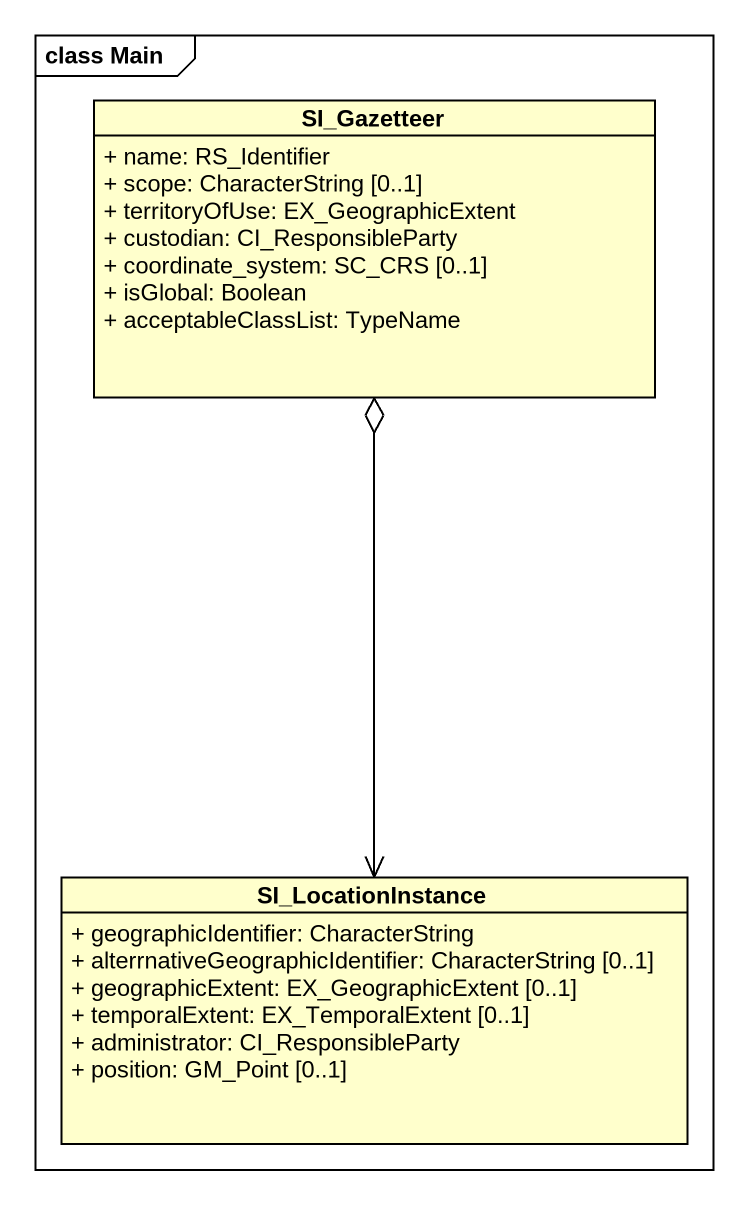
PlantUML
@startuml
mainframe class Main
hide circle
hide empty members
skinparam classAttributeIconSize 0
class SI_Gazetteer {
  + name: RS_Identifier
  + scope: CharacterString [0..1]
  + territoryOfUse: EX_GeographicExtent
  + custodian: CI_ResponsibleParty
  + coordinate_system: SC_CRS [0..1]
  + isGlobal: Boolean
  + acceptableClassList: TypeName
}
class SI_LocationInstance {
  + geographicIdentifier: CharacterString
  + alterrnativeGeographicIdentifier: CharacterString [0..1]
  + geographicExtent: EX_GeographicExtent [0..1]
  + temporalExtent: EX_TemporalExtent [0..1]
  + administrator: CI_ResponsibleParty
  + position: GM_Point [0..1]
}
SI_LocationInstance <-up-o SI_Gazetteer
@enduml
